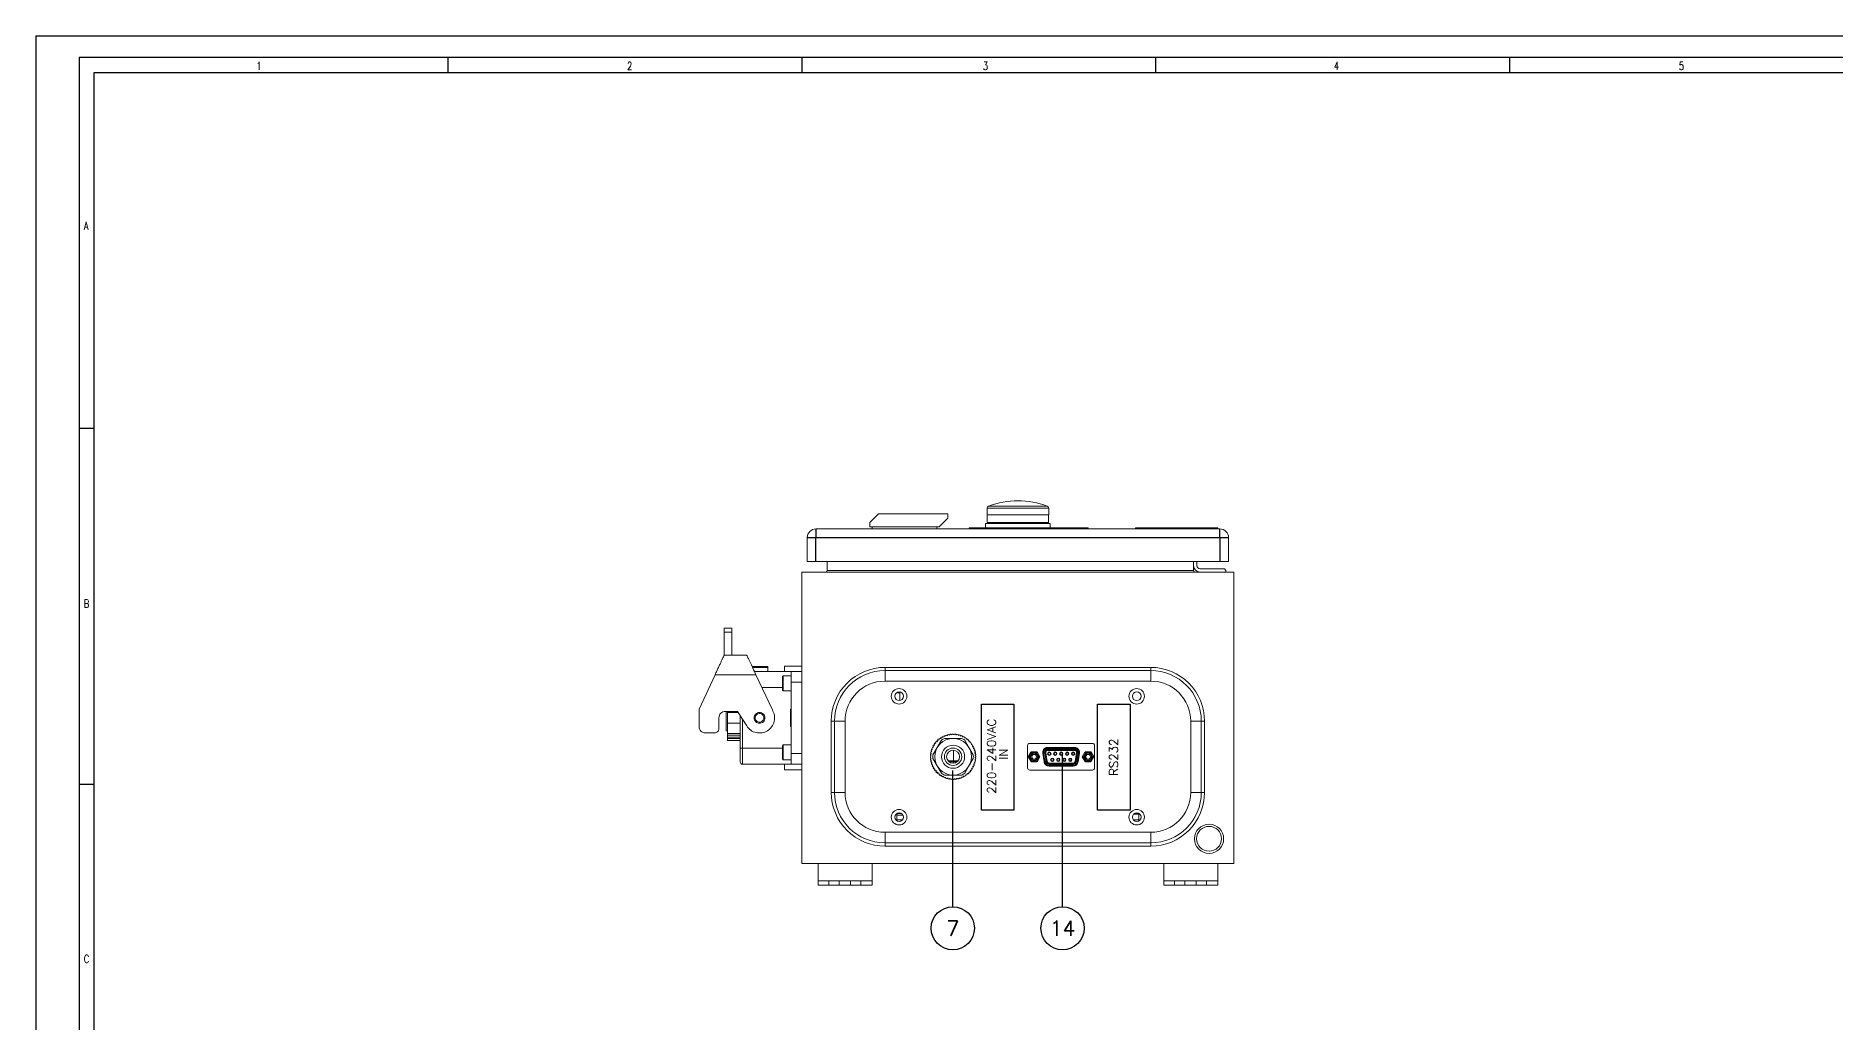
# Model space of a CAD drawing. Extents: x 4137 to 28680, y 2446 to 6814.
# Drawn here: x 4298 to 5131, y 4489 to 4946 of the extents above; entities that cross this region are included whole.
import ezdxf
from ezdxf.enums import TextEntityAlignment as Align

# ---------------------------------------------------------------- set-up
doc = ezdxf.new("R2010")
doc.units = 0
doc.header["$LTSCALE"] = 0.5
doc.layers.get('0').update_dxf_attribs({"linetype": 'CONTINUOUS'})
doc.layers.add('DIM', color=5, linetype='CONTINUOUS')
doc.layers.add('VOL', color=2, linetype='CONTINUOUS')
doc.styles.get("Standard").update_dxf_attribs({"font": 'simplex.shx'})

msp = doc.modelspace()

# ---------------------------------------------------------------- linework, layer by layer
at = {"color": 7, "linetype": 'Continuous'}
for p, q in [((4298.23, 4946.02), (4298.23, 3758.02)), ((4298.23, 4946.02), (5980.23, 4946.02)), ((5970.23, 4936.02), (4318.23, 4936.02)), ((4318.23, 4936.02), (4318.23, 3768.02)), ((4325.23, 3775.02), (4325.23, 4929.02)), ((4325.23, 4929.02), (5963.23, 4929.02))]:
    msp.add_line(p, q, dxfattribs=at)
at = {"color": 7, "linetype": 'Continuous', "lineweight": 15}
for p, q in [((4684.25, 4720.65), (4688.25, 4724.65)), ((4688.25, 4724.65), (4720.25, 4724.65)), ((4720.25, 4722.65), (4716.25, 4718.65)), ((4720.25, 4724.65), (4720.25, 4722.65)), ((4738.5, 4727.29), (4738.5, 4724.15)), ((4738.5, 4724.15), (4767, 4724.15)), ((4738.51, 4724.15), (4738.51, 4720.65)), ((4766.99, 4720.65), (4766.99, 4724.15)), ((4767, 4724.15), (4767, 4727.29)), ((4655.25, 4713.65), (4655.25, 4702.65)), ((4846.25, 4717.65), (4659.25, 4717.65)), ((4684.25, 4718.65), (4684.25, 4720.65)), ((4684.25, 4718.65), (4716.25, 4718.65)), ((4685.25, 4718.65), (4685.25, 4717.65)), ((4715.25, 4718.65), (4715.25, 4717.65)), ((4730.17, 4718.16), (4730.17, 4717.65)), ((4730.17, 4718.16), (4735.17, 4718.16)), ((4735.17, 4717.65), (4735.17, 4718.16)), ((4735.17, 4718.16), (4780.35, 4718.16)), ((4737.75, 4720.15), (4767.75, 4720.15)), ((4737.75, 4718.16), (4737.75, 4720.15)), ((4738.51, 4720.65), (4766.99, 4720.65)), ((4739.18, 4720.65), (4739.18, 4720.15)), ((4766.33, 4720.15), (4766.33, 4720.65)), ((4767.75, 4718.16), (4767.75, 4720.15)), ((4780.35, 4717.65), (4780.35, 4718.16)), ((4780.35, 4718.16), (4785.35, 4718.16)), ((4785.35, 4717.65), (4785.35, 4718.16)), ((4807.25, 4717.65), (4807.25, 4718.15)), ((4807.25, 4718.15), (4845.25, 4718.15)), ((4811.05, 4718.25), (4811.05, 4718.15)), ((4811.05, 4718.25), (4822.45, 4718.25)), ((4822.45, 4718.25), (4822.45, 4718.15)), ((4828.15, 4718.25), (4828.15, 4718.15)), ((4828.15, 4718.25), (4839.55, 4718.25)), ((4839.55, 4718.25), (4839.55, 4718.15)), ((4845.25, 4717.65), (4845.25, 4718.15)), ((4850.25, 4702.65), (4850.25, 4713.65)), ((4652.75, 4562.65), (4652.75, 4697.65)), ((4652.75, 4697.65), (4852.75, 4697.65)), ((4655.25, 4702.65), (4659.25, 4702.65)), ((4846.25, 4702.65), (4659.25, 4702.65)), ((4664.5, 4702.65), (4664.5, 4698.45)), ((4664.5, 4698.45), (4834, 4698.45)), ((4834, 4702.65), (4834, 4698.45)), ((4834.05, 4700.65), (4834.05, 4702.65)), ((4835.55, 4702.65), (4835.55, 4700.65)), ((4837.05, 4699.15), (4848.35, 4699.15)), ((4846.25, 4702.65), (4850.25, 4702.65)), ((4849.05, 4698.45), (4848.35, 4699.15)), ((4849.05, 4698.45), (4849.05, 4697.65)), ((4852.75, 4697.65), (4852.75, 4562.65)), ((4616.77, 4671.65), (4620.27, 4671.65)), ((4616.77, 4669.79), (4620.27, 4669.79)), ((4616.77, 4659.15), (4616.77, 4669.79)), ((4620.27, 4659.15), (4620.27, 4669.79)), ((4627.17, 4659.15), (4616.77, 4659.15)), ((4627.32, 4659.08), (4627.17, 4659.15)), ((4605.15, 4634.23), (4612.57, 4650.15)), ((4631.49, 4650.15), (4612.57, 4650.15)), ((4612.77, 4650.57), (4612.64, 4650.29)), ((4637.05, 4653.94), (4629.72, 4653.94)), ((4629.97, 4653.41), (4637.05, 4653.41)), ((4630.79, 4651.65), (4647.75, 4651.65)), ((4631.49, 4650.15), (4639.09, 4633.86)), ((4637.05, 4653.41), (4637.05, 4653.94)), ((4637.05, 4651.65), (4637.05, 4653.41)), ((4643.75, 4643.05), (4643.75, 4649.25)), ((4647.75, 4649.65), (4644.15, 4649.65)), ((4644.75, 4652.45), (4644.65, 4652.45)), ((4644.65, 4652.45), (4644.65, 4651.65)), ((4652.75, 4654.15), (4644.75, 4654.15)), ((4644.75, 4651.65), (4644.75, 4654.15)), ((4652.75, 4651.65), (4647.75, 4651.65)), ((4647.75, 4646.65), (4647.75, 4651.65)), ((4814.25, 4653.54), (4691.25, 4653.54)), ((4691.25, 4653.54), (4691.25, 4652.04)), ((4691.25, 4652.04), (4814.25, 4652.04)), ((4814.25, 4647.15), (4691.25, 4647.15)), ((4814.25, 4652.04), (4814.25, 4653.54)), ((4644.15, 4642.65), (4647.75, 4642.65)), ((4652.75, 4646.65), (4647.75, 4646.65)), ((4647.75, 4613.65), (4647.75, 4646.65)), ((4698.05, 4641.7), (4696.49, 4641.7)), ((4698.05, 4641.7), (4698.05, 4642.12)), ((4698.05, 4638.17), (4698.05, 4641.7)), ((4605.15, 4626.15), (4605.15, 4634.23)), ((4623.02, 4633.15), (4617.35, 4633.15)), ((4617.75, 4624.15), (4617.75, 4633.15)), ((4618.35, 4633.15), (4618.35, 4632.64)), ((4623.34, 4632.64), (4618.35, 4632.64)), ((4618.35, 4632.64), (4618.35, 4627.64)), ((4627.21, 4626.44), (4623.02, 4633.15)), ((4624.25, 4631.18), (4624.25, 4616.15)), ((4647.54, 4633.39), (4647.55, 4633.39)), ((4647.54, 4633.35), (4647.55, 4633.35)), ((4647.75, 4634.15), (4647.55, 4634.15)), ((4647.55, 4634.15), (4647.55, 4626.15)), ((4647.55, 4633.96), (4647.55, 4633.96)), ((4612.35, 4623.15), (4608.15, 4623.15)), ((4614.35, 4630.15), (4614.35, 4625.15)), ((4618.35, 4623.92), (4617.75, 4624.15)), ((4624.25, 4627.65), (4618.35, 4627.64)), ((4618.35, 4627.64), (4618.35, 4622.97)), ((4618.35, 4622.14), (4624.25, 4622.15)), ((4618.35, 4622.14), (4618.35, 4622.14)), ((4635.65, 4630.15), (4635.15, 4630.15)), ((4647.55, 4629.89), (4647.55, 4629.89)), ((4647.75, 4626.15), (4647.55, 4626.15)), ((4666.35, 4628.65), (4666.35, 4595.65)), ((4667.85, 4628.65), (4666.35, 4628.65)), ((4667.85, 4595.65), (4667.85, 4628.65)), ((4672.75, 4628.65), (4672.75, 4595.65)), ((4719.04, 4622), (4719.65, 4622.19)), ((4719.04, 4622), (4719.12, 4621.73)), ((4719.65, 4622.19), (4719.72, 4621.94)), ((4720.09, 4622.33), (4720.72, 4622.46)), ((4720.09, 4622.33), (4720.14, 4622.06)), ((4720.72, 4622.46), (4720.77, 4622.2)), ((4721.17, 4622.55), (4721.8, 4622.61)), ((4721.17, 4622.55), (4721.19, 4622.28)), ((4721.8, 4622.61), (4721.83, 4622.35)), ((4722.27, 4622.66), (4722.26, 4622.38)), ((4722.27, 4622.66), (4722.9, 4622.65)), ((4722.9, 4622.65), (4722.9, 4622.4)), ((4723.37, 4622.66), (4723.33, 4622.38)), ((4723.37, 4622.66), (4724, 4622.58)), ((4724, 4622.58), (4723.97, 4622.32)), ((4724.46, 4622.53), (4724.4, 4622.26)), ((4724.46, 4622.53), (4725.08, 4622.39)), ((4725.08, 4622.39), (4725.03, 4622.14)), ((4725.54, 4622.3), (4725.45, 4622.03)), ((4725.54, 4622.3), (4726.14, 4622.09)), ((4726.14, 4622.09), (4726.06, 4621.85)), ((4726.58, 4621.95), (4726.47, 4621.7)), ((4726.58, 4621.95), (4727.16, 4621.68)), ((4832.75, 4595.65), (4832.75, 4628.65)), ((4837.65, 4628.65), (4837.65, 4595.65)), ((4837.65, 4628.65), (4839.15, 4628.65)), ((4839.15, 4595.65), (4839.15, 4628.65)), ((4618.35, 4621.14), (4618.35, 4620.64)), ((4618.35, 4619.64), (4618.36, 4619.64)), ((4624.25, 4619.65), (4618.36, 4619.64)), ((4618.36, 4619.64), (4618.36, 4619.64)), ((4625.25, 4616.15), (4624.25, 4616.15)), ((4625.25, 4616.15), (4625.25, 4608.65)), ((4643.75, 4611.05), (4643.75, 4617.25)), ((4647.75, 4617.65), (4644.15, 4617.65)), ((4647.75, 4608.65), (4647.75, 4613.65)), ((4647.75, 4613.65), (4652.75, 4613.65)), ((4712.36, 4613.86), (4712.51, 4614.48)), ((4712.36, 4613.86), (4712.63, 4613.8)), ((4712.51, 4614.48), (4712.76, 4614.42)), ((4712.6, 4614.93), (4712.81, 4615.54)), ((4712.6, 4614.93), (4712.86, 4614.84)), ((4712.81, 4615.54), (4713.05, 4615.45)), ((4712.95, 4615.98), (4713.21, 4616.56)), ((4712.95, 4615.98), (4713.2, 4615.86)), ((4713.21, 4616.56), (4713.45, 4616.45)), ((4713.4, 4616.98), (4713.73, 4617.53)), ((4713.4, 4616.98), (4713.64, 4616.84)), ((4713.41, 4612.97), (4715.39, 4616.4)), ((4713.73, 4617.53), (4713.95, 4617.4)), ((4713.96, 4617.93), (4714.34, 4618.44)), ((4713.96, 4617.93), (4714.18, 4617.77)), ((4714.34, 4618.44), (4714.55, 4618.29)), ((4714.61, 4618.82), (4715.04, 4619.29)), ((4714.61, 4618.82), (4714.81, 4618.63)), ((4715.04, 4619.29), (4715.23, 4619.11)), ((4715.35, 4619.64), (4715.83, 4620.06)), ((4715.35, 4619.64), (4715.54, 4619.43)), ((4715.39, 4616.4), (4717.37, 4619.82)), ((4715.83, 4620.06), (4716, 4619.86)), ((4716.18, 4620.37), (4716.7, 4620.74)), ((4716.18, 4620.37), (4716.34, 4620.14)), ((4716.7, 4620.74), (4716.85, 4620.52)), ((4717.07, 4621.01), (4717.63, 4621.32)), ((4717.07, 4621.01), (4717.21, 4620.77)), ((4717.63, 4621.32), (4717.75, 4621.1)), ((4718.03, 4621.56), (4718.62, 4621.81)), ((4718.03, 4621.56), (4718.14, 4621.3)), ((4718.62, 4621.81), (4718.72, 4621.57)), ((4718.79, 4620.65), (4722.75, 4620.65)), ((4722.75, 4620.65), (4726.71, 4620.65)), ((4722.95, 4610.21), (4722.95, 4615.14)), ((4727.16, 4621.68), (4727.06, 4621.45)), ((4727.59, 4621.5), (4727.45, 4621.26)), ((4727.59, 4621.5), (4728.14, 4621.17)), ((4728.14, 4621.17), (4728, 4620.95)), ((4728.13, 4619.82), (4730.11, 4616.4)), ((4728.54, 4620.94), (4728.37, 4620.72)), ((4728.54, 4620.94), (4729.05, 4620.56)), ((4729.05, 4620.56), (4728.9, 4620.35)), ((4729.43, 4620.29), (4729.24, 4620.08)), ((4729.43, 4620.29), (4729.89, 4619.85)), ((4729.89, 4619.85), (4729.72, 4619.66)), ((4730.24, 4619.54), (4730.03, 4619.36)), ((4730.11, 4616.4), (4732.09, 4612.97)), ((4730.24, 4619.54), (4730.66, 4619.06)), ((4730.66, 4619.06), (4730.47, 4618.89)), ((4730.97, 4618.72), (4730.75, 4618.56)), ((4730.97, 4618.72), (4731.34, 4618.2)), ((4731.34, 4618.2), (4731.13, 4618.05)), ((4731.62, 4617.83), (4731.37, 4617.69)), ((4731.62, 4617.83), (4731.93, 4617.27)), ((4731.93, 4617.27), (4731.7, 4617.14)), ((4732.16, 4616.87), (4731.9, 4616.76)), ((4732.16, 4616.87), (4732.41, 4616.28)), ((4732.41, 4616.28), (4732.17, 4616.18)), ((4732.6, 4615.86), (4732.34, 4615.78)), ((4732.79, 4615.25), (4732.54, 4615.17)), ((4732.6, 4615.86), (4732.79, 4615.25)), ((4732.94, 4614.81), (4732.66, 4614.75)), ((4733.06, 4614.18), (4732.81, 4614.13)), ((4733.16, 4613.73), (4732.88, 4613.7)), ((4732.94, 4614.81), (4733.06, 4614.18)), ((4733.16, 4613.73), (4733.22, 4613.09)), ((4757.25, 4617.35), (4757.25, 4606.95)), ((4758.77, 4614.23), (4757.71, 4612.39)), ((4758.15, 4612.14), (4759.21, 4613.98)), ((4787.25, 4618.35), (4758.25, 4618.35)), ((4761.33, 4614.48), (4759.21, 4614.48)), ((4759.21, 4613.98), (4761.33, 4613.98)), ((4761.33, 4613.98), (4762.39, 4612.14)), ((4762.97, 4612.14), (4761.76, 4614.23)), ((4764.88, 4609.79), (4764.26, 4613.79)), ((4764.55, 4613.84), (4764.67, 4613.86)), ((4765.18, 4609.84), (4764.55, 4613.84)), ((4765.3, 4609.86), (4764.67, 4613.86)), ((4765.79, 4609.93), (4765.17, 4613.93)), ((4766.16, 4609.99), (4765.53, 4613.99)), ((4766.24, 4610), (4765.61, 4614)), ((4766.52, 4616.14), (4766.52, 4616.44)), ((4766.52, 4616.44), (4778.98, 4616.44)), ((4766.52, 4616.01), (4766.52, 4616.14)), ((4766.52, 4616.14), (4778.98, 4616.14)), ((4766.52, 4615.52), (4766.52, 4616.01)), ((4766.52, 4616.01), (4778.98, 4616.01)), ((4766.52, 4615.52), (4778.98, 4615.52)), ((4766.52, 4615.15), (4778.98, 4615.15)), ((4766.52, 4615.07), (4778.98, 4615.07)), ((4778.98, 4616.44), (4778.98, 4616.14)), ((4778.98, 4616.14), (4778.98, 4616.01)), ((4778.98, 4616.01), (4778.98, 4615.52)), ((4779.89, 4614), (4779.26, 4610)), ((4779.97, 4613.99), (4779.34, 4609.99)), ((4780.33, 4613.93), (4779.71, 4609.93)), ((4780.83, 4613.86), (4780.2, 4609.86)), ((4780.95, 4613.84), (4780.32, 4609.84)), ((4781.25, 4613.79), (4780.62, 4609.79)), ((4780.95, 4613.84), (4780.83, 4613.86)), ((4783.74, 4614.23), (4782.53, 4612.14)), ((4783.11, 4612.14), (4784.17, 4613.98)), ((4786.29, 4614.48), (4784.17, 4614.48)), ((4784.17, 4613.98), (4786.29, 4613.98)), ((4786.29, 4613.98), (4787.36, 4612.14)), ((4787.79, 4612.39), (4786.73, 4614.23)), ((4788.25, 4606.95), (4788.25, 4617.35)), ((4647.75, 4608.65), (4625.25, 4608.65)), ((4644.15, 4610.65), (4647.75, 4610.65)), ((4644.65, 4608.65), (4644.65, 4607.85)), ((4644.65, 4607.85), (4644.75, 4607.85)), ((4644.75, 4606.15), (4644.75, 4608.65)), ((4644.75, 4606.15), (4652.75, 4606.15)), ((4652.75, 4608.65), (4647.75, 4608.65)), ((4712.23, 4611.66), (4712.24, 4612.3)), ((4712.23, 4611.66), (4712.51, 4611.66)), ((4712.24, 4612.76), (4712.32, 4613.4)), ((4712.24, 4612.76), (4712.52, 4612.73)), ((4712.24, 4612.3), (4712.5, 4612.29)), ((4712.29, 4611.2), (4712.54, 4611.22)), ((4712.34, 4610.56), (4712.29, 4611.2)), ((4712.32, 4613.4), (4712.57, 4613.36)), ((4712.34, 4610.56), (4712.62, 4610.59)), ((4712.44, 4610.11), (4712.7, 4610.16)), ((4712.57, 4609.48), (4712.44, 4610.11)), ((4712.57, 4609.48), (4712.84, 4609.54)), ((4712.71, 4609.04), (4712.96, 4609.12)), ((4712.9, 4608.43), (4712.71, 4609.04)), ((4712.9, 4608.43), (4713.17, 4608.52)), ((4713.09, 4608.01), (4713.33, 4608.11)), ((4713.34, 4607.42), (4713.09, 4608.01)), ((4713.34, 4607.42), (4713.6, 4607.53)), ((4715.39, 4607.9), (4713.41, 4611.32)), ((4713.58, 4607.02), (4713.8, 4607.15)), ((4713.89, 4606.47), (4713.58, 4607.02)), ((4713.89, 4606.47), (4714.13, 4606.6)), ((4714.16, 4606.09), (4714.37, 4606.24)), ((4714.53, 4605.57), (4714.16, 4606.09)), ((4714.53, 4605.57), (4714.76, 4605.73)), ((4714.84, 4605.23), (4715.04, 4605.4)), ((4715.26, 4604.75), (4714.84, 4605.23)), ((4717.37, 4604.47), (4715.39, 4607.9)), ((4725.04, 4610.21), (4720.46, 4610.21)), ((4722.95, 4610.21), (4722.95, 4610.2)), ((4722.95, 4610.2), (4722.95, 4610.18)), ((4722.95, 4610.18), (4722.95, 4609.79)), ((4722.95, 4609.15), (4722.95, 4609.79)), ((4730.11, 4607.9), (4728.13, 4604.47)), ((4732.09, 4611.32), (4730.11, 4607.9)), ((4730.89, 4605.47), (4730.46, 4605)), ((4730.89, 4605.47), (4730.69, 4605.66)), ((4731.16, 4605.85), (4730.96, 4606)), ((4731.54, 4606.36), (4731.16, 4605.85)), ((4731.54, 4606.36), (4731.32, 4606.52)), ((4731.77, 4606.76), (4731.55, 4606.89)), ((4732.1, 4607.31), (4731.77, 4606.76)), ((4732.1, 4607.31), (4731.86, 4607.45)), ((4732.29, 4607.73), (4732.05, 4607.84)), ((4732.56, 4608.31), (4732.29, 4607.73)), ((4732.56, 4608.31), (4732.3, 4608.43)), ((4732.7, 4608.75), (4732.45, 4608.84)), ((4732.9, 4609.36), (4732.64, 4609.45)), ((4732.9, 4609.36), (4732.7, 4608.75)), ((4733, 4609.81), (4732.75, 4609.87)), ((4733.14, 4610.44), (4732.87, 4610.5)), ((4733.18, 4610.9), (4732.93, 4610.93)), ((4733.22, 4613.09), (4732.96, 4613.07)), ((4733.26, 4611.53), (4732.98, 4611.56)), ((4733.27, 4612.63), (4732.99, 4612.64)), ((4733.26, 4611.99), (4733, 4612)), ((4733.14, 4610.44), (4733, 4609.81)), ((4733.26, 4611.53), (4733.18, 4610.9)), ((4733.27, 4612.63), (4733.26, 4611.99)), ((4757.65, 4612.14), (4758.15, 4612.14)), ((4757.71, 4611.89), (4758.77, 4610.06)), ((4759.21, 4610.31), (4758.15, 4612.14)), ((4758.25, 4605.95), (4787.25, 4605.95)), ((4761.33, 4610.31), (4759.21, 4610.31)), ((4759.21, 4609.81), (4761.33, 4609.81)), ((4762.39, 4612.14), (4761.33, 4610.31)), ((4761.76, 4610.06), (4762.97, 4612.14)), ((4762.97, 4612.14), (4762.39, 4612.14)), ((4765.18, 4609.84), (4765.3, 4609.86)), ((4778.36, 4609.23), (4767.15, 4609.23)), ((4778.36, 4609.15), (4767.15, 4609.15)), ((4778.36, 4608.78), (4767.15, 4608.78)), ((4767.15, 4608.28), (4767.15, 4608.78)), ((4778.36, 4608.28), (4767.15, 4608.28)), ((4767.15, 4608.15), (4767.15, 4608.28)), ((4778.36, 4608.15), (4767.15, 4608.15)), ((4767.15, 4607.85), (4767.15, 4608.15)), ((4778.36, 4607.85), (4767.15, 4607.85)), ((4778.36, 4608.28), (4778.36, 4608.78)), ((4778.36, 4608.15), (4778.36, 4608.28)), ((4778.36, 4607.85), (4778.36, 4608.15)), ((4780.32, 4609.84), (4780.2, 4609.86)), ((4782.53, 4612.14), (4783.11, 4612.14)), ((4782.53, 4612.14), (4783.74, 4610.06)), ((4784.17, 4610.31), (4783.11, 4612.14)), ((4783.66, 4612.15), (4784.15, 4612.15)), ((4786.29, 4610.31), (4784.17, 4610.31)), ((4784.17, 4609.81), (4786.29, 4609.81)), ((4787.36, 4612.14), (4786.29, 4610.31)), ((4786.35, 4612.15), (4786.84, 4612.15)), ((4786.73, 4610.06), (4787.79, 4611.89)), ((4787.86, 4612.14), (4787.36, 4612.14)), ((4715.26, 4604.75), (4715.47, 4604.93)), ((4715.61, 4604.44), (4715.78, 4604.63)), ((4716.08, 4604.01), (4715.61, 4604.44)), ((4716.08, 4604.01), (4716.26, 4604.21)), ((4716.45, 4603.74), (4716.61, 4603.94)), ((4716.96, 4603.35), (4716.45, 4603.74)), ((4716.96, 4603.35), (4717.13, 4603.58)), ((4717.37, 4603.12), (4717.5, 4603.34)), ((4717.91, 4602.8), (4717.37, 4603.12)), ((4717.91, 4602.8), (4718.06, 4603.03)), ((4718.34, 4602.61), (4718.45, 4602.84)), ((4718.92, 4602.34), (4718.34, 4602.61)), ((4722.75, 4603.65), (4718.79, 4603.65)), ((4718.92, 4602.34), (4719.03, 4602.59)), ((4719.36, 4602.2), (4719.44, 4602.44)), ((4719.96, 4601.99), (4719.36, 4602.2)), ((4719.96, 4601.99), (4720.05, 4602.26)), ((4720.42, 4601.9), (4720.48, 4602.15)), ((4721.04, 4601.76), (4720.42, 4601.9)), ((4721.04, 4601.76), (4721.1, 4602.03)), ((4721.5, 4601.71), (4721.53, 4601.97)), ((4722.14, 4601.64), (4721.5, 4601.71)), ((4722.14, 4601.64), (4722.17, 4601.91)), ((4722.6, 4601.64), (4722.6, 4601.9)), ((4723.24, 4601.63), (4722.6, 4601.64)), ((4726.71, 4603.65), (4722.75, 4603.65)), ((4723.24, 4601.63), (4723.24, 4601.91)), ((4723.7, 4601.68), (4723.68, 4601.94)), ((4724.33, 4601.74), (4723.7, 4601.68)), ((4724.33, 4601.74), (4724.31, 4602.02)), ((4724.79, 4601.84), (4724.74, 4602.09)), ((4725.41, 4601.96), (4724.79, 4601.84)), ((4725.41, 4601.96), (4725.36, 4602.23)), ((4725.85, 4602.11), (4725.78, 4602.35)), ((4726.46, 4602.3), (4725.85, 4602.11)), ((4726.46, 4602.3), (4726.38, 4602.56)), ((4726.89, 4602.49), (4726.78, 4602.72)), ((4727.47, 4602.74), (4726.89, 4602.49)), ((4727.47, 4602.74), (4727.36, 4602.99)), ((4727.87, 4602.97), (4727.75, 4603.2)), ((4728.43, 4603.28), (4727.87, 4602.97)), ((4728.43, 4603.28), (4728.29, 4603.52)), ((4728.8, 4603.56), (4728.66, 4603.77)), ((4729.33, 4603.92), (4728.8, 4603.56)), ((4729.33, 4603.92), (4729.17, 4604.15)), ((4729.67, 4604.24), (4729.5, 4604.43)), ((4730.15, 4604.66), (4729.67, 4604.24)), ((4730.15, 4604.66), (4729.97, 4604.87)), ((4730.46, 4605), (4730.27, 4605.18)), ((4667.85, 4595.65), (4666.35, 4595.65)), ((4837.65, 4595.65), (4839.15, 4595.65)), ((4696.75, 4582.41), (4696.75, 4585.88)), ((4808.51, 4586), (4806.99, 4586)), ((4808.75, 4582.41), (4808.75, 4585.88)), ((4691.25, 4577.15), (4814.25, 4577.15)), ((4691.25, 4572.25), (4691.25, 4570.75)), ((4814.25, 4572.25), (4691.25, 4572.25)), ((4814.25, 4572.25), (4814.25, 4570.75)), ((4691.25, 4570.75), (4814.25, 4570.75)), ((4652.75, 4562.65), (4852.75, 4562.65)), ((4660.25, 4562.65), (4660.25, 4554.65)), ((4685.25, 4554.65), (4685.25, 4562.65)), ((4820.25, 4562.65), (4820.25, 4554.65)), ((4845.25, 4554.65), (4845.25, 4562.65)), ((4660.25, 4552.65), (4660.25, 4554.65)), ((4660.25, 4554.65), (4660.34, 4554.65)), ((4665.23, 4552.65), (4660.25, 4552.65)), ((4660.34, 4554.65), (4665.23, 4554.65)), ((4665.23, 4554.65), (4665.23, 4552.65)), ((4665.23, 4554.65), (4670.01, 4554.65)), ((4670.01, 4552.65), (4665.23, 4552.65)), ((4670.01, 4554.65), (4675.33, 4554.65)), ((4670.01, 4554.65), (4670.01, 4552.65)), ((4675.33, 4552.65), (4670.01, 4552.65)), ((4675.33, 4554.65), (4675.33, 4552.65)), ((4675.33, 4554.65), (4680.1, 4554.65)), ((4675.33, 4552.65), (4680.1, 4552.65)), ((4680.1, 4552.65), (4680.1, 4554.65)), ((4680.1, 4554.65), (4684.99, 4554.65)), ((4685.25, 4552.65), (4680.1, 4552.65)), ((4684.99, 4554.65), (4685.25, 4554.65)), ((4685.25, 4552.65), (4685.25, 4554.65)), ((4820.25, 4552.65), (4820.25, 4554.65)), ((4820.25, 4554.65), (4820.34, 4554.65)), ((4825.23, 4552.65), (4820.25, 4552.65)), ((4820.34, 4554.65), (4825.23, 4554.65)), ((4825.23, 4554.65), (4825.23, 4552.65)), ((4825.23, 4554.65), (4830.01, 4554.65)), ((4830.01, 4552.65), (4825.23, 4552.65)), ((4830.01, 4554.65), (4835.33, 4554.65)), ((4830.01, 4554.65), (4830.01, 4552.65)), ((4835.33, 4552.65), (4830.01, 4552.65)), ((4835.33, 4554.65), (4835.33, 4552.65)), ((4835.33, 4554.65), (4840.1, 4554.65)), ((4835.33, 4552.65), (4840.1, 4552.65)), ((4840.1, 4552.65), (4840.1, 4554.65)), ((4840.1, 4554.65), (4844.99, 4554.65)), ((4845.25, 4552.65), (4840.1, 4552.65)), ((4844.99, 4554.65), (4845.25, 4554.65)), ((4845.25, 4552.65), (4845.25, 4554.65))]:
    msp.add_line(p, q, dxfattribs=at)
at = {"color": 8, "linetype": 'Continuous', "lineweight": 15}
for p, q in [((4739.15, 4728.23), (4766.35, 4728.23)), ((4644.15, 4649.65), (4644.15, 4642.65)), ((4691.25, 4647.15), (4691.25, 4652.04)), ((4814.25, 4652.04), (4814.25, 4647.15)), ((4634.29, 4644.15), (4643.75, 4644.15)), ((4618.35, 4622.97), (4624.25, 4622.97)), ((4618.35, 4622.14), (4624.25, 4622.15)), ((4625.25, 4629.58), (4625.25, 4616.15)), ((4667.85, 4628.65), (4672.75, 4628.65)), ((4837.65, 4628.65), (4832.75, 4628.65)), ((4618.35, 4621.14), (4624.25, 4621.15)), ((4618.35, 4620.64), (4624.25, 4620.65)), ((4624.25, 4619.65), (4618.35, 4619.64)), ((4643.75, 4616.15), (4625.25, 4616.15)), ((4644.15, 4617.65), (4644.15, 4610.65)), ((4725.03, 4610.2), (4720.47, 4610.2)), ((4725.01, 4610.18), (4720.49, 4610.18)), ((4667.85, 4595.65), (4672.75, 4595.65)), ((4837.65, 4595.65), (4832.75, 4595.65)), ((4696.75, 4585.88), (4698.76, 4585.88)), ((4699.51, 4585.1), (4696.75, 4585.1)), ((4696.75, 4583), (4699.39, 4583)), ((4806.11, 4583), (4808.75, 4583)), ((4808.75, 4585.5), (4806.28, 4585.5)), ((4691.25, 4572.25), (4691.25, 4577.15)), ((4814.25, 4572.25), (4814.25, 4577.15))]:
    msp.add_line(p, q, dxfattribs=at)
for p, q in [((4735.83, 4587.43), (4735.83, 4636.43)), ((4735.83, 4636.43), (4750.83, 4636.43)), ((4750.83, 4636.43), (4750.83, 4587.43)), ((4789.66, 4636.43), (4804.66, 4636.43)), ((4789.66, 4587.43), (4789.66, 4636.43)), ((4804.66, 4636.43), (4804.66, 4587.43)), ((4750.83, 4587.43), (4735.83, 4587.43)), ((4804.66, 4587.43), (4789.66, 4587.43))]:
    msp.add_line(p, q)
at = {"color": 7, "linetype": 'Continuous', "lineweight": 15, "flags": 128}
for points in [[(4618.35, 4622.14), (4618.35, 4622.16), (4618.35, 4622.2), (4618.35, 4622.28), (4618.35, 4622.38), (4618.35, 4622.5), (4618.35, 4622.64), (4618.35, 4622.8), (4618.35, 4622.97)], [(4618.35, 4622.14), (4618.35, 4622.12), (4618.35, 4622.07), (4618.35, 4621.98), (4618.35, 4621.85), (4618.35, 4621.7), (4618.35, 4621.53), (4618.35, 4621.34), (4618.35, 4621.14)], [(4618.35, 4620.64), (4618.35, 4620.45), (4618.35, 4620.26), (4618.35, 4620.09), (4618.35, 4619.94), (4618.35, 4619.81), (4618.35, 4619.72), (4618.35, 4619.66), (4618.35, 4619.64)], [(4758.96, 4614.42), (4758.99, 4614.35), (4759.04, 4614.28), (4759.09, 4614.19), (4759.15, 4614.09), (4759.21, 4613.98)], [(4761.58, 4614.42), (4761.54, 4614.35), (4761.5, 4614.28), (4761.45, 4614.19), (4761.39, 4614.09), (4761.33, 4613.98)], [(4764.26, 4613.79), (4764.31, 4613.8), (4764.37, 4613.81), (4764.42, 4613.82), (4764.46, 4613.82), (4764.5, 4613.83), (4764.53, 4613.83), (4764.55, 4613.84), (4764.55, 4613.84)], [(4764.67, 4613.86), (4764.69, 4613.86), (4764.72, 4613.86), (4764.76, 4613.87), (4764.82, 4613.88), (4764.9, 4613.89), (4764.98, 4613.91), (4765.07, 4613.92), (4765.17, 4613.93)], [(4780.83, 4613.86), (4780.82, 4613.86), (4780.79, 4613.86), (4780.74, 4613.87), (4780.68, 4613.88), (4780.6, 4613.89), (4780.52, 4613.91), (4780.43, 4613.92), (4780.33, 4613.93)], [(4781.25, 4613.79), (4781.19, 4613.8), (4781.13, 4613.81), (4781.08, 4613.82), (4781.04, 4613.82), (4781, 4613.83), (4780.97, 4613.83), (4780.96, 4613.84), (4780.95, 4613.84)], [(4783.92, 4614.42), (4783.96, 4614.35), (4784, 4614.28), (4784.05, 4614.19), (4784.11, 4614.09), (4784.17, 4613.98)], [(4786.54, 4614.42), (4786.51, 4614.35), (4786.46, 4614.28), (4786.41, 4614.19), (4786.35, 4614.09), (4786.29, 4613.98)], [(4759.21, 4610.31), (4759.16, 4610.22), (4759.11, 4610.13), (4759.06, 4610.06), (4759.02, 4609.98), (4758.99, 4609.92), (4758.96, 4609.87)], [(4761.58, 4609.87), (4761.54, 4609.93), (4761.5, 4610.01), (4761.45, 4610.1), (4761.39, 4610.2), (4761.33, 4610.31)], [(4764.88, 4609.79), (4764.94, 4609.8), (4764.99, 4609.81), (4765.04, 4609.82), (4765.09, 4609.82), (4765.13, 4609.83), (4765.15, 4609.83), (4765.17, 4609.84), (4765.18, 4609.84)], [(4765.3, 4609.86), (4765.31, 4609.86), (4765.34, 4609.86), (4765.39, 4609.87), (4765.45, 4609.88), (4765.52, 4609.89), (4765.61, 4609.91), (4765.7, 4609.92), (4765.79, 4609.93)], [(4780.2, 4609.86), (4780.19, 4609.86), (4780.16, 4609.86), (4780.11, 4609.87), (4780.05, 4609.88), (4779.98, 4609.89), (4779.89, 4609.91), (4779.8, 4609.92), (4779.71, 4609.93)], [(4780.62, 4609.79), (4780.56, 4609.8), (4780.51, 4609.81), (4780.46, 4609.82), (4780.41, 4609.82), (4780.38, 4609.83), (4780.35, 4609.83), (4780.33, 4609.84), (4780.32, 4609.84)], [(4784.17, 4610.31), (4784.12, 4610.22), (4784.07, 4610.13), (4784.03, 4610.06), (4783.99, 4609.98), (4783.95, 4609.92), (4783.92, 4609.87)], [(4786.54, 4609.87), (4786.52, 4609.92), (4786.48, 4609.98), (4786.44, 4610.06), (4786.39, 4610.13), (4786.34, 4610.22), (4786.29, 4610.31)]]:
    msp.add_lwpolyline(points, dxfattribs=at)
at = {"color": 8, "linetype": 'Continuous', "lineweight": 15, "flags": 128}
for points in [[(4720.46, 4610.21), (4722.95, 4610.21), (4725.04, 4610.21)], [(4724.61, 4609.79), (4722.95, 4609.79), (4720.9, 4609.79)]]:
    msp.add_lwpolyline(points, dxfattribs=at)
at = {"color": 7, "linetype": 'Continuous', "lineweight": 15}
for centre, radius in [((4697.75, 4640.15), 3.6), ((4697.75, 4640.15), 2), ((4807.75, 4640.15), 3.6), ((4807.75, 4640.15), 2), ((4722.75, 4612.15), 8.5), ((4722.75, 4612.15), 5.35), ((4722.75, 4612.15), 4.04), ((4722.75, 4612.15), 3), ((4760.25, 4612.15), 1.59), ((4767.28, 4613.57), 0.8), ((4767.28, 4613.57), 0.6), ((4767.28, 4613.57), 0.5), ((4770.05, 4613.57), 0.8), ((4770.05, 4613.57), 0.6), ((4770.05, 4613.57), 0.5), ((4772.82, 4613.57), 0.8), ((4772.82, 4613.57), 0.6), ((4772.82, 4613.57), 0.5), ((4775.59, 4613.57), 0.8), ((4775.59, 4613.57), 0.6), ((4775.59, 4613.57), 0.5), ((4778.36, 4613.57), 0.8), ((4778.36, 4613.57), 0.6), ((4778.36, 4613.57), 0.5), ((4760.25, 4612.15), 1.1), ((4768.67, 4610.73), 0.8), ((4768.67, 4610.73), 0.6), ((4768.67, 4610.73), 0.5), ((4771.44, 4610.73), 0.8), ((4771.44, 4610.73), 0.6), ((4771.44, 4610.73), 0.5), ((4774.21, 4610.73), 0.8), ((4774.21, 4610.73), 0.6), ((4774.21, 4610.73), 0.5), ((4776.98, 4610.73), 0.8), ((4776.98, 4610.73), 0.6), ((4776.98, 4610.73), 0.5), ((4697.75, 4584.15), 3.6), ((4697.75, 4584.15), 2), ((4807.75, 4584.15), 3.6), ((4807.75, 4584.15), 2), ((4841.25, 4574.15), 6.75), ((4841.25, 4574.15), 5.75)]:
    msp.add_circle(centre, radius, dxfattribs=at)
for centre, radius, start, end in [((4752.75, 4692.01), 38.69, 69.41647, 110.58353), ((4739.5, 4727.29), 1, 110.58353, 180.01874), ((4766, 4727.29), 1, 0.01874, 69.41647), ((4659.25, 4713.65), 4, 90, 180), ((4846.25, 4713.65), 4, 360, 90), ((4663.7, 4698.45), 0.8, 270, 0), ((4834.8, 4698.45), 0.8, 180, 270), ((4837.05, 4700.65), 3, 180, 270), ((4837.05, 4700.65), 1.5, 180, 270), ((4644.15, 4649.25), 0.4, 90, 180), ((4691.25, 4628.65), 23.4, 90, 180), ((4691.25, 4628.65), 18.5, 90, 180), ((4814.25, 4628.65), 23.4, 0, 90), ((4814.25, 4628.65), 18.5, 0, 90), ((4644.15, 4643.05), 0.4, 180, 270), ((4722.75, 4612.15), 10.25, 104.74054, 107.17182), ((4722.75, 4612.15), 10.25, 98.74054, 101.17182), ((4722.75, 4612.15), 10.25, 92.74054, 95.17182), ((4722.75, 4612.15), 10.25, 86.74054, 89.17182), ((4722.75, 4612.15), 10.25, 80.74054, 83.17182), ((4722.75, 4612.15), 10.25, 74.74054, 77.17182), ((4722.75, 4612.15), 10.25, 68.74054, 71.17182), ((4644.15, 4617.25), 0.4, 90, 180), ((4722.75, 4612.15), 10.25, 170.74054, 173.17182), ((4722.75, 4612.15), 10.25, 164.74054, 167.17182), ((4722.75, 4612.15), 10.25, 158.74054, 161.17182), ((4722.75, 4612.15), 10.25, 152.74054, 155.17182), ((4722.75, 4612.15), 10.25, 146.74054, 149.17182), ((4722.75, 4612.15), 10.25, 140.74054, 143.17182), ((4722.75, 4612.15), 10.25, 134.74054, 137.17182), ((4722.75, 4612.15), 10.25, 128.74054, 131.17182), ((4722.75, 4612.15), 10.25, 122.74054, 125.17182), ((4722.75, 4612.15), 9.38, 114.97278, 125.02722), ((4722.75, 4612.15), 10.25, 116.74054, 119.17182), ((4722.75, 4612.15), 10.25, 110.74054, 113.17182), ((4722.75, 4612.15), 9.38, 54.97278, 65.02722), ((4722.75, 4612.15), 10.25, 62.74054, 65.17182), ((4722.75, 4612.15), 10.25, 56.74054, 59.17182), ((4722.75, 4612.15), 10.25, 50.74054, 53.17182), ((4722.75, 4612.15), 10.25, 44.74054, 47.17182), ((4722.75, 4612.15), 10.25, 38.74054, 41.17182), ((4722.75, 4612.15), 10.25, 32.74054, 35.17182), ((4722.75, 4612.15), 10.25, 26.74054, 29.17182), ((4722.75, 4612.15), 10.25, 20.74054, 23.17182), ((4722.75, 4612.15), 10.25, 14.74054, 17.17182), ((4722.75, 4612.15), 10.25, 8.74054, 11.17182), ((4758.25, 4617.35), 1, 90, 180), ((4759.21, 4613.98), 0.5, 120, 150), ((4759.21, 4613.98), 0.5, 90, 120), ((4761.33, 4613.98), 0.5, 60, 90), ((4761.33, 4613.98), 0.5, 30, 60), ((4766.52, 4614.15), 1.99, 90, 188.88066), ((4766.52, 4614.15), 1.87, 90, 188.88066), ((4766.52, 4614.15), 0.999, 90, 188.88066), ((4766.52, 4614.15), 0.919, 90, 188.88066), ((4778.98, 4614.15), 1.99, 351.11934, 90), ((4778.98, 4614.15), 1.87, 351.11934, 90), ((4778.98, 4614.15), 0.999, 351.11934, 90), ((4778.98, 4614.15), 0.919, 351.11934, 90), ((4785.25, 4612.15), 1.59, 0, 180), ((4784.17, 4613.98), 0.5, 120, 150), ((4784.17, 4613.98), 0.5, 90, 120), ((4786.29, 4613.98), 0.5, 60, 90), ((4786.29, 4613.98), 0.5, 30, 60), ((4787.25, 4617.35), 1, 0, 90), ((4625.25, 4609.65), 1, 180, 270), ((4644.15, 4611.05), 0.4, 180, 270), ((4722.75, 4612.15), 10.25, 176.74054, 179.17182), ((4722.75, 4612.15), 10.25, 182.74054, 185.17182), ((4722.75, 4612.15), 10.25, 188.74054, 191.17182), ((4722.75, 4612.15), 10.25, 194.74054, 197.17182), ((4722.75, 4612.15), 10.25, 200.74054, 203.17182), ((4722.75, 4612.15), 9.38, 174.97278, 185.02722), ((4722.75, 4612.15), 10.25, 206.74054, 209.17182), ((4722.75, 4612.15), 10.25, 212.74054, 215.17182), ((4722.75, 4612.15), 10.25, 218.74054, 221.17182), ((4722.75, 4612.15), 10.25, 320.74054, 323.17182), ((4722.75, 4612.15), 10.25, 326.74054, 329.17182), ((4722.75, 4612.15), 10.25, 332.74054, 335.17182), ((4722.75, 4612.15), 9.38, 354.97278, 5.02722), ((4722.75, 4612.15), 10.25, 338.74054, 341.17182), ((4722.75, 4612.15), 10.25, 344.74054, 347.17182), ((4722.75, 4612.15), 10.25, 350.74054, 353.17182), ((4722.75, 4612.15), 10.25, 2.74054, 5.17182), ((4722.75, 4612.15), 10.25, 356.74054, 359.17182), ((4758.25, 4606.95), 1, 180, 270), ((4758.15, 4612.14), 0.5, 150, 180), ((4758.15, 4612.14), 0.5, 180, 210), ((4759.21, 4610.31), 0.5, 210, 240), ((4759.21, 4610.31), 0.5, 240, 270), ((4761.33, 4610.31), 0.5, 270, 300), ((4761.33, 4610.31), 0.5, 300, 330), ((4767.15, 4610.15), 1.99, 188.88066, 270), ((4767.15, 4610.15), 1.87, 188.88066, 270), ((4767.15, 4610.15), 0.999, 188.88066, 270), ((4767.15, 4610.15), 0.919, 188.88066, 270), ((4778.36, 4610.15), 0.919, 270, 351.11934), ((4778.36, 4610.15), 0.999, 270, 351.11934), ((4778.36, 4610.15), 1.87, 270, 351.11934), ((4778.36, 4610.15), 1.99, 270, 351.11934), ((4785.25, 4612.15), 1.59, 180, 0), ((4784.17, 4610.31), 0.5, 210, 240), ((4784.17, 4610.31), 0.5, 240, 270), ((4785.25, 4612.15), 1.1, 0, 180), ((4785.25, 4612.15), 1.1, 180, 0), ((4786.29, 4610.31), 0.5, 270, 300), ((4786.29, 4610.31), 0.5, 300, 330), ((4787.25, 4606.95), 1, 270, 0), ((4787.36, 4612.14), 0.5, 0, 30), ((4787.36, 4612.14), 0.5, 330, 0), ((4722.75, 4612.15), 10.25, 224.74054, 227.17182), ((4722.75, 4612.15), 10.25, 230.74054, 233.17182), ((4722.75, 4612.15), 10.25, 236.74054, 239.17182), ((4722.75, 4612.15), 9.38, 234.97278, 245.02722), ((4722.75, 4612.15), 10.25, 242.74054, 245.17182), ((4722.75, 4612.15), 10.25, 248.74054, 251.17182), ((4722.75, 4612.15), 10.25, 254.74054, 257.17182), ((4722.75, 4612.15), 10.25, 260.74054, 263.17182), ((4722.75, 4612.15), 10.25, 266.74054, 269.17182), ((4722.75, 4612.15), 10.25, 272.74054, 275.17182), ((4722.75, 4612.15), 10.25, 278.74054, 281.17182), ((4722.75, 4612.15), 10.25, 284.74054, 287.17182), ((4722.75, 4612.15), 10.25, 290.74054, 293.17182), ((4722.75, 4612.15), 9.38, 294.97278, 305.02722), ((4722.75, 4612.15), 10.25, 296.74054, 299.17182), ((4722.75, 4612.15), 10.25, 302.74054, 305.17182), ((4722.75, 4612.15), 10.25, 308.74054, 311.17182), ((4722.75, 4612.15), 10.25, 314.74054, 317.17182), ((4691.25, 4595.65), 23.4, 180, 270), ((4691.25, 4595.65), 18.5, 180, 270), ((4814.25, 4595.65), 18.5, 270, 0), ((4814.25, 4595.65), 23.4, 270, 0)]:
    msp.add_arc(centre, radius, start, end, dxfattribs=at)
for points, knots in [([(4738.5, 4727.29), (4738.55, 4727.29), (4738.66, 4727.29), (4739.51, 4727.29), (4740.82, 4727.29), (4742.61, 4727.29), (4744.78, 4727.29), (4747.26, 4727.29), (4749.95, 4727.29), (4752.75, 4727.29), (4755.55, 4727.29), (4758.24, 4727.29), (4760.72, 4727.29), (4762.89, 4727.29), (4764.68, 4727.29), (4765.99, 4727.29), (4766.84, 4727.29), (4766.95, 4727.29), (4767, 4727.29)], [0, 0, 0, 0, 0.0625, 0.125, 0.1875, 0.25, 0.3125, 0.375, 0.4375, 0.5, 0.5625, 0.625, 0.6875, 0.75, 0.8125, 0.875, 0.9375, 1, 1, 1, 1]), ([(4616.77, 4669.79), (4616.77, 4670.03), (4616.77, 4670.53), (4616.77, 4671.14), (4616.77, 4671.56), (4616.77, 4671.62), (4616.77, 4671.65)], [0, 0, 0, 0, 0.25, 0.499999, 0.75, 1, 1, 1, 1]), ([(4620.27, 4669.79), (4620.27, 4670.03), (4620.27, 4670.53), (4620.27, 4671.14), (4620.27, 4671.56), (4620.27, 4671.62), (4620.27, 4671.65)], [0, 0, 0, 0, 0.25, 0.499999, 0.75, 1, 1, 1, 1]), ([(4612.57, 4650.15), (4612.84, 4650.71), (4613.36, 4651.83), (4614.14, 4653.5), (4614.85, 4655.03), (4615.5, 4656.43), (4616.04, 4657.57), (4616.45, 4658.46), (4616.72, 4659.04), (4616.75, 4659.11), (4616.77, 4659.15)], [0, 0, 0, 0, 0.125442, 0.250088, 0.382533, 0.500071, 0.629263, 0.750161, 0.876453, 1, 1, 1, 1]), ([(4627.33, 4659.08), (4627.37, 4658.98), (4627.47, 4658.78), (4627.79, 4658.08), (4628.22, 4657.15), (4628.76, 4656), (4629.38, 4654.68), (4630.27, 4652.75), (4631.01, 4651.19), (4631.49, 4650.15)], [0, 0, 0, 0, 0.1244, 0.250328, 0.374221, 0.500433, 0.624584, 0.750609, 1, 1, 1, 1]), ([(4666.35, 4628.65), (4666.35, 4635.25), (4668.98, 4641.58), (4678.32, 4650.92), (4684.65, 4653.54), (4691.25, 4653.54)], [0, 0, 0, 0, 0.5, 0.5, 1, 1, 1, 1]), ([(4814.25, 4653.54), (4820.85, 4653.54), (4827.19, 4650.92), (4836.53, 4641.58), (4839.15, 4635.25), (4839.15, 4628.65)], [0, 0, 0, 0, 0.5, 0.5, 1, 1, 1, 1]), ([(4617.35, 4633.15), (4616.96, 4633.1), (4616.17, 4633.01), (4615.18, 4632.32), (4614.49, 4631.33), (4614.4, 4630.54), (4614.35, 4630.15)], [0, 0, 0, 0, 0.250002, 0.500001, 0.750001, 1, 1, 1, 1]), ([(4639.09, 4633.86), (4639.48, 4633.02), (4640.28, 4631.36), (4640.14, 4628.52), (4639, 4625.98), (4636.96, 4624.06), (4634.33, 4623.06), (4631.55, 4623.15), (4628.94, 4624.27), (4627.79, 4625.72), (4627.21, 4626.44)], [0, 0, 0, 0, 0.1250001, 0.25, 0.375, 0.4999999, 0.625, 0.7499999, 0.8750001, 1, 1, 1, 1]), ([(4635.65, 4630.15), (4635.61, 4629.82), (4635.54, 4629.16), (4634.96, 4628.33), (4634.13, 4627.78), (4633.15, 4627.58), (4632.17, 4627.78), (4631.34, 4628.33), (4630.78, 4629.16), (4630.59, 4630.15), (4630.78, 4631.13), (4631.34, 4631.96), (4632.17, 4632.52), (4633.15, 4632.71), (4634.13, 4632.52), (4634.96, 4631.96), (4635.54, 4631.13), (4635.61, 4630.47), (4635.65, 4630.15)], [0, 0, 0, 0, 0.0625, 0.125, 0.1875, 0.25, 0.3125, 0.375, 0.4375, 0.5, 0.5625, 0.625, 0.6875, 0.75, 0.8125, 0.875, 0.9375, 1, 1, 1, 1]), ([(4635.15, 4630.15), (4635.12, 4629.88), (4635.06, 4629.36), (4634.6, 4628.7), (4633.94, 4628.25), (4633.15, 4628.09), (4632.37, 4628.25), (4631.7, 4628.7), (4631.26, 4629.36), (4631.1, 4630.15), (4631.26, 4630.93), (4631.7, 4631.6), (4632.37, 4632.04), (4633.15, 4632.2), (4633.94, 4632.04), (4634.6, 4631.6), (4635.06, 4630.93), (4635.12, 4630.41), (4635.15, 4630.15)], [0, 0, 0, 0, 0.0625, 0.125, 0.1875, 0.25, 0.3125, 0.375, 0.4375, 0.5, 0.5625, 0.625, 0.6875, 0.75, 0.8125, 0.875, 0.9375, 1, 1, 1, 1]), ([(4647.55, 4633.94), (4647.55, 4633.93), (4647.55, 4633.93), (4647.55, 4633.9), (4647.55, 4633.9)], [0, 0, 0, 0, 0.999567, 1, 1, 1, 1]), ([(4608.15, 4623.15), (4607.76, 4623.19), (4606.97, 4623.28), (4605.98, 4623.98), (4605.29, 4624.97), (4605.2, 4625.75), (4605.15, 4626.15)], [0, 0, 0, 0, 0.249999, 0.5, 0.75, 1, 1, 1, 1]), ([(4614.35, 4625.15), (4614.32, 4624.88), (4614.26, 4624.36), (4613.8, 4623.7), (4613.14, 4623.24), (4612.61, 4623.18), (4612.35, 4623.15)], [0, 0, 0, 0, 0.249999, 0.499999, 0.75, 1, 1, 1, 1]), ([(4624.25, 4616.15), (4624.25, 4615.29), (4624.25, 4613.59), (4624.25, 4611.44), (4624.25, 4609.94), (4624.25, 4609.74), (4624.25, 4609.65)], [0, 0, 0, 0, 0.25, 0.4999998, 0.7499998, 1, 1, 1, 1]), ([(4764.26, 4613.79), (4764.24, 4613.96), (4764.21, 4614.29), (4764.3, 4614.78), (4764.48, 4615.24), (4764.77, 4615.65), (4765.13, 4615.99), (4765.56, 4616.24), (4766.03, 4616.41), (4766.36, 4616.43), (4766.52, 4616.44)], [0, 0, 0, 0, 0.125, 0.249998, 0.374929, 0.499998, 0.62493, 0.749999, 0.874931, 1, 1, 1, 1]), ([(4765.17, 4613.93), (4765.16, 4614.03), (4765.14, 4614.23), (4765.2, 4614.52), (4765.3, 4614.8), (4765.47, 4615.04), (4765.69, 4615.25), (4765.94, 4615.4), (4766.23, 4615.5), (4766.42, 4615.51), (4766.52, 4615.52)], [0, 0, 0, 0, 0.1251165, 0.2500018, 0.3751177, 0.500003, 0.6251188, 0.7500041, 0.8749997, 1, 1, 1, 1]), ([(4778.98, 4616.44), (4779.15, 4616.43), (4779.48, 4616.41), (4779.95, 4616.24), (4780.37, 4615.99), (4780.74, 4615.65), (4781.02, 4615.24), (4781.2, 4614.78), (4781.29, 4614.29), (4781.26, 4613.96), (4781.25, 4613.79)], [0, 0, 0, 0, 0.125, 0.249997, 0.374929, 0.499998, 0.62493, 0.749999, 0.874931, 1, 1, 1, 1]), ([(4778.98, 4615.52), (4779.08, 4615.51), (4779.28, 4615.5), (4779.56, 4615.4), (4779.81, 4615.25), (4780.03, 4615.04), (4780.2, 4614.8), (4780.31, 4614.52), (4780.36, 4614.23), (4780.34, 4614.03), (4780.33, 4613.93)], [0, 0, 0, 0, 0.125116, 0.250001, 0.375117, 0.500002, 0.625119, 0.750004, 0.874999, 1, 1, 1, 1]), ([(4767.15, 4607.85), (4766.88, 4607.88), (4766.34, 4607.93), (4765.63, 4608.37), (4765.08, 4609.01), (4764.95, 4609.54), (4764.88, 4609.79)], [0, 0, 0, 0, 0.2420034, 0.4999995, 0.7579967, 1, 1, 1, 1]), ([(4767.15, 4608.78), (4766.99, 4608.79), (4766.67, 4608.83), (4766.24, 4609.09), (4765.92, 4609.47), (4765.83, 4609.78), (4765.79, 4609.93)], [0, 0, 0, 0, 0.2420034, 0.4999998, 0.7579962, 1, 1, 1, 1]), ([(4779.71, 4609.93), (4779.67, 4609.78), (4779.59, 4609.47), (4779.26, 4609.09), (4778.84, 4608.83), (4778.51, 4608.79), (4778.36, 4608.78)], [0, 0, 0, 0, 0.242004, 0.5, 0.757996, 1, 1, 1, 1]), ([(4780.62, 4609.79), (4780.55, 4609.54), (4780.42, 4609.01), (4779.88, 4608.37), (4779.16, 4607.93), (4778.62, 4607.88), (4778.36, 4607.85)], [0, 0, 0, 0, 0.242003, 0.5, 0.757996, 1, 1, 1, 1]), ([(4691.25, 4570.75), (4684.65, 4570.75), (4678.32, 4573.37), (4668.98, 4582.71), (4666.35, 4589.04), (4666.35, 4595.65)], [0, 0, 0, 0, 0.5, 0.5, 1, 1, 1, 1]), ([(4839.15, 4595.65), (4839.15, 4589.04), (4836.53, 4582.71), (4827.19, 4573.37), (4820.85, 4570.75), (4814.25, 4570.75)], [0, 0, 0, 0, 0.5, 0.5, 1, 1, 1, 1])]:
    msp.add_open_spline(points, degree=3, knots=knots, dxfattribs=at)
at = {"layer": 'DIM', "color": 7}
for p, q in [((4489.03, 4929.02), (4489.03, 4936.02)), ((4652.83, 4929.02), (4652.83, 4936.02)), ((4816.63, 4929.02), (4816.63, 4936.02)), ((4980.43, 4929.02), (4980.43, 4936.02)), ((4325.23, 4764.16), (4318.23, 4764.16)), ((4325.23, 4599.31), (4318.23, 4599.31))]:
    msp.add_line(p, q, dxfattribs=at)
at = {"layer": 'DIM'}
for p, q in [((4722.63, 4542.7), (4722.63, 4605.82)), ((4773.43, 4542.7), (4773.43, 4612.93))]:
    msp.add_line(p, q, dxfattribs=at)
for centre in [(4722.63, 4532.7), (4773.43, 4532.7)]:
    msp.add_circle(centre, 10, dxfattribs=at)
at = {"layer": 'VOL'}
for p, q in [((4655.25, 4713.65), (4659.25, 4713.65)), ((4659.25, 4717.65), (4659.25, 4713.65)), ((4659.25, 4702.65), (4659.25, 4713.65)), ((4659.25, 4713.65), (4846.25, 4713.65)), ((4846.25, 4713.65), (4846.25, 4717.65)), ((4846.25, 4713.65), (4846.25, 4702.65)), ((4846.25, 4713.65), (4850.25, 4713.65))]:
    msp.add_line(p, q, dxfattribs=at)

# ---------------------------------------------------------------- texts
at = {"color": 7, "linetype": 'Continuous', "width": 0.75}
for s, p in [('1', (4400.27, 4930.3)), ('2', (4571.87, 4930.3))]:
    msp.add_text(s, height=3.7, dxfattribs=at).set_placement(p)
for s, p in [('220-240VAC', (4742.55, 4612.38)), ('IN', (4748.05, 4613.38)), ('RS232', (4799.07, 4611.93))]:
    msp.add_text(s, height=4, rotation=90).set_placement(p, align=Align.CENTER)
at = {"layer": 'DIM', "color": 7, "width": 0.75}
for s, p in [('3', (4736.55, 4930.3)), ('4', (4899.03, 4930.3)), ('5', (5058.74, 4930.3)), ('A', (4320.38, 4856.18)), ('B', (4320.38, 4681.24)), ('C', (4320.38, 4516.64))]:
    msp.add_text(s, height=3.7, dxfattribs=at).set_placement(p)
at = {"layer": 'DIM'}
for s, p in [('7', (4722.63, 4532.7)), ('14', (4773.43, 4532.7))]:
    msp.add_text(s, height=7, dxfattribs=at).set_placement(p, align=Align.MIDDLE)

doc.saveas('drawing.dxf')
